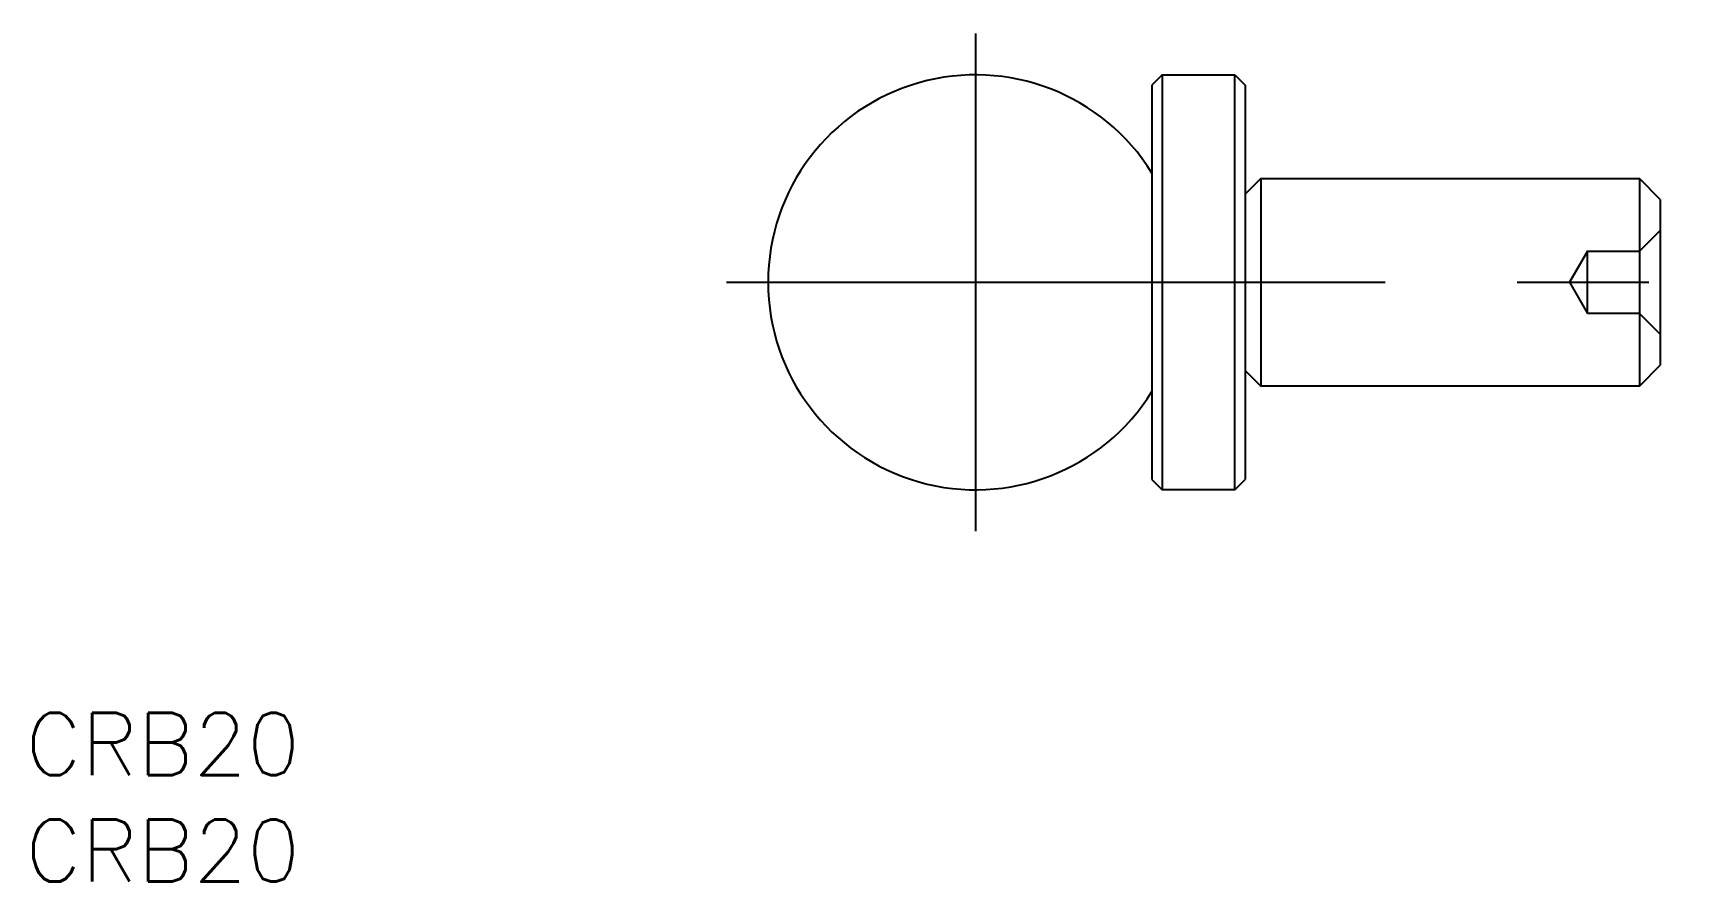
# Model space of a CAD drawing. Extents: x -45.4 to 35, y -28.9 to 12.
import ezdxf

# ---------------------------------------------------------------- set-up
doc = ezdxf.new("R2010")
doc.units = 0
doc.linetypes.add('CENTER', pattern=[50.8, 31.75, -6.35, 6.35, -6.35])
doc.linetypes.add('DASHED', pattern=[19.05, 12.7, -6.35])
doc.layers.get('0').update_dxf_attribs({"linetype": 'CONTINUOUS'})
doc.layers.add('CENTER', color=1, linetype='CENTER')
doc.styles.get("Standard").update_dxf_attribs({"font": 'txt.shx', "height": 3, "bigfont": 'bigfont.shx'})

msp = doc.modelspace()

# ---------------------------------------------------------------- linework, layer by layer
at = {"color": 7, "linetype": 'CONTINUOUS'}
for p, q in [((9, 10), (8.5, 9.5)), ((9, 10), (9, -10)), ((9, 10), (12.5, 10)), ((12.5, -10), (12.5, 10)), ((12.5, 10), (13, 9.5)), ((8.5, 9.5), (8.5, -9.5)), ((13, 9.5), (13, -9.5)), ((13.75, 5), (13, 4.25)), ((13.75, 5), (13.75, -5)), ((13.75, 5), (32, 5)), ((32, 5), (32, -5)), ((33, 4), (32, 5)), ((33, 4), (33, -4)), ((32, -5), (33, -4)), ((13, -4.25), (13.75, -5)), ((32, -5), (13.75, -5)), ((8.5, -9.5), (9, -10)), ((12.5, -10), (13, -9.5)), ((12.5, -10), (9, -10))]:
    msp.add_line(p, q, dxfattribs=at)
at = {"color": 3, "linetype": 'DASHED'}
for p, q in [((32, 1.5), (33, 2.5)), ((29.5, 1.5), (28.634, 0)), ((29.5, 1.5), (32, 1.5)), ((29.5, -1.5), (29.5, 1.5)), ((28.634, 0), (29.5, -1.5)), ((32, -1.5), (29.5, -1.5)), ((32, -1.5), (33, -2.5))]:
    msp.add_line(p, q, dxfattribs=at)
at = {"color": 7, "linetype": 'CONTINUOUS'}
msp.add_arc((0, 0), 10, 31.78833, 328.21167, dxfattribs=at)
at = {"layer": 'CENTER', "color": 1, "linetype": 'CENTER'}
for p, q in [((0, 12), (0, -12)), ((-12, 0), (35, 0))]:
    msp.add_line(p, q, dxfattribs=at)

# ---------------------------------------------------------------- texts
at = {"color": 7, "linetype": 'CONTINUOUS'}
for p in [(-45.807, -23.755), (-45.807, -28.888)]:
    msp.add_text('CRB20', height=3, dxfattribs=at).set_placement(p)

doc.saveas('drawing.dxf')
